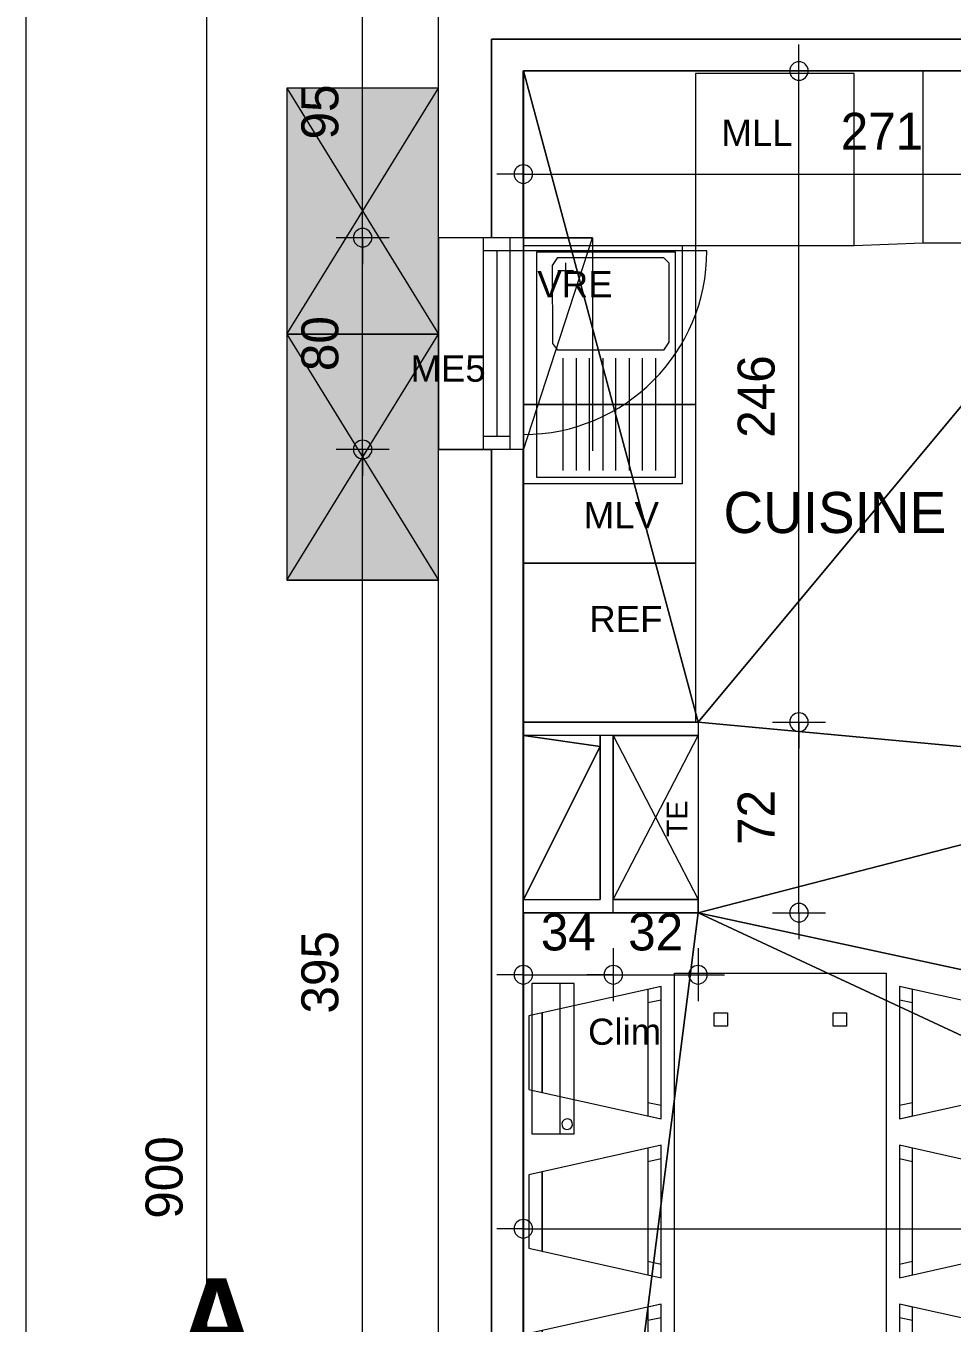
# Model space of a CAD drawing. Header units: metres. Extents: x -30.4 to 29.6, y -50.6 to 0.4.
# Drawn here: x -30.398 to -26.899, y -27.521 to -22.621 of the extents above; entities that cross this region are included whole.
import ezdxf
from ezdxf.enums import TextEntityAlignment as Align
from ezdxf.lldxf.tags import DXFTag

# ---------------------------------------------------------------- set-up
doc = ezdxf.new("R2010")
doc.units = ezdxf.units.M
doc.header["$MEASUREMENT"] = 0
for name, color, linetype in [('Calque commun', 7, 'Continuous'), ('Calque90', 7, 'Continuous'), ('Textes', 7, 'Continuous')]:
    doc.layers.add(name, color=color, linetype=linetype)
doc.styles.add('Arial15', font='arial.ttf', dxfattribs={"height": 0.077313})
doc.styles.add('Arial4', font='arial.ttf', dxfattribs={"height": 0.098961})
doc.styles.add('Century Gothic', font='GOTHIC.TTF', dxfattribs={"height": 0.139636})
doc.styles.add('Century Gothic15', font='GOTHIC.TTF', dxfattribs={"height": 0.155151})
doc.styles.add('Century Gothic3', font='GOTHICB.TTF', dxfattribs={"height": 0.31023})
tags = doc.linetypes.add('DOT2', pattern=[0.125, 0, -0.125]).pattern_tags.tags
tags[6:7] = [DXFTag(74, 4), DXFTag(75, 0), DXFTag(340, '0'), DXFTag(46, 1.0), DXFTag(50, 0.0), DXFTag(44, 0.0), DXFTag(45, 0.0)]
tags[4:5] = [DXFTag(74, 4), DXFTag(75, 0), DXFTag(340, '0'), DXFTag(46, 1.0), DXFTag(50, 0.0), DXFTag(44, 0.0), DXFTag(45, 0.0)]
tags = doc.linetypes.add('HIDDEN', pattern=[0.375, 0.25, -0.125]).pattern_tags.tags
tags[6:7] = [DXFTag(74, 4), DXFTag(75, 0), DXFTag(340, '0'), DXFTag(46, 1.0), DXFTag(50, 0.0), DXFTag(44, 0.0), DXFTag(45, 0.0)]
tags[4:5] = [DXFTag(74, 4), DXFTag(75, 0), DXFTag(340, '0'), DXFTag(46, 1.0), DXFTag(50, 0.0), DXFTag(44, 0.0), DXFTag(45, 0.0)]
tags = doc.linetypes.add('HIDDEN2', pattern=[0.1875, 0.125, -0.0625]).pattern_tags.tags
tags[6:7] = [DXFTag(74, 4), DXFTag(75, 0), DXFTag(340, '0'), DXFTag(46, 1.0), DXFTag(50, 0.0), DXFTag(44, 0.0), DXFTag(45, 0.0)]
tags[4:5] = [DXFTag(74, 4), DXFTag(75, 0), DXFTag(340, '0'), DXFTag(46, 1.0), DXFTag(50, 0.0), DXFTag(44, 0.0), DXFTag(45, 0.0)]

# ---------------------------------------------------------------- blocks, each defined once
blk = doc.blocks.new('Block9665')
at = {"layer": 'Calque commun', "color": 7, "linetype": 'Continuous', "lineweight": 9}
for p, q in [((-28.6388, -22.6706), (-25.7588, -22.6706)), ((-28.5188, -22.7907), (-25.7588, -22.7907))]:
    blk.add_line(p, q, dxfattribs=at)
blk = doc.blocks.new('Block17411')
at = {"layer": 'Calque commun', "color": 7, "linetype": 'Continuous', "lineweight": 18}
for p, q in [((-28.8388, -23.4207), (-28.8388, -22.4706)), ((-28.8388, -28.1706), (-28.8388, -24.2206))]:
    blk.add_line(p, q, dxfattribs=at)
at = {"layer": 'Calque commun', "color": 7, "linetype": 'Continuous', "lineweight": 9}
for p, q in [((-28.6388, -23.4207), (-28.6388, -22.6706)), ((-28.5188, -23.4207), (-28.5188, -22.7907)), ((-28.6388, -28.1706), (-28.6388, -24.2206)), ((-28.5188, -28.1706), (-28.5188, -24.2206))]:
    blk.add_line(p, q, dxfattribs=at)
blk = doc.blocks.new('@PRES_1_$$_1-28')
at = {"layer": 'Calque commun', "color": 5, "linetype": 'Continuous', "lineweight": 9}
for p, q in [((0, 0.32), (0.8, 0.32)), ((0.8, 0.15), (0, 0.15)), ((0.05, 0.05), (0.05, 0.15)), ((0.75, 0.15), (0.75, 0.05)), ((0.05, 0.1), (0.75, 0.1)), ((0.8, 0.05), (0, 0.05)), ((0, 0), (0.8, 0))]:
    blk.add_line(p, q, dxfattribs=at)
blk = doc.blocks.new('@PRES_1_$$_1-29')
at = {"layer": 'Calque commun', "color": 7, "linetype": 'Continuous', "lineweight": 9}
blk.add_line((0, 0), (0, 0.32), dxfattribs=at)
blk = doc.blocks.new('@PRES_1_$$_1-30')
at = {"layer": 'Calque commun', "color": 7, "linetype": 'Continuous', "lineweight": 9}
blk.add_line((0, 0), (0, 0.32), dxfattribs=at)
blk = doc.blocks.new('INTER_2D_COMB10')
at = {"layer": 'Calque commun', "color": 0, "linetype": 'ByBlock', "lineweight": -2}
for name in ['@PRES_1_$$_1-28', '@PRES_1_$$_1-29']:
    blk.add_blockref(name, (0, 0), dxfattribs=at)
at = {"layer": 'Calque commun', "color": 0, "linetype": 'ByBlock', "lineweight": -2, "extrusion": (0, 0, -1), "xscale": -1, "yscale": -1, "zscale": -1, "rotation": -180}
blk.add_blockref('@PRES_1_$$_1-30', (-0.8, 0), dxfattribs=at)
blk = doc.blocks.new('PLACED_COMB10')
at = {"layer": 'Calque commun', "color": 0, "linetype": 'ByBlock', "lineweight": -2}
blk.add_blockref('INTER_2D_COMB10', (0, 0), dxfattribs=at)
blk = doc.blocks.new('new207')
at = {"layer": 'Calque commun', "color": 5, "linetype": 'Continuous', "lineweight": 9}
blk.add_arc((0, 0), 0.5, 0, 359.99941, dxfattribs=at)
blk = doc.blocks.new('new208')
at = {"layer": 'Calque commun', "color": 5, "linetype": 'Continuous', "lineweight": 9}
blk.add_arc((0, 0), 0.5, 0, 359.99941, dxfattribs=at)
blk = doc.blocks.new('DimLine37369')
at = {"layer": 'Calque commun', "color": 5, "linetype": 'Continuous', "lineweight": 9}
for p, q in [((-29.1258, -23.4207), (-29.1258, -23.3207)), ((-29.0258, -23.4207), (-29.2258, -23.4207)), ((-29.1258, -24.2206), (-29.1258, -23.4207)), ((-29.0258, -24.2206), (-29.2258, -24.2206)), ((-29.1258, -24.2206), (-29.1258, -24.3207))]:
    blk.add_line(p, q, dxfattribs=at)
at = {"layer": 'Calque commun', "color": 5, "linetype": 'Continuous', "lineweight": 9, "xscale": 0.07000000029802322, "yscale": 0.07000000029802322, "zscale": 0.07000000029802322, "rotation": 90}
for name, p in [('new208', (-29.1258, -23.4207)), ('new207', (-29.1258, -24.2206))]:
    blk.add_blockref(name, p, dxfattribs=at)
at = {"layer": 'Calque commun', "color": 5, "linetype": 'Continuous', "lineweight": 9, "style": 'Century Gothic'}
blk.add_text('80', height=0.13964, rotation=90, dxfattribs=at).set_placement((-29.1758, -23.8207), align=Align.BOTTOM_CENTER)
blk = doc.blocks.new('new209')
at = {"layer": 'Calque commun', "color": 5, "linetype": 'Continuous', "lineweight": 9}
blk.add_arc((0, 0), 0.5, 0, 359.99941, dxfattribs=at)
blk = doc.blocks.new('new210')
at = {"layer": 'Calque commun', "color": 5, "linetype": 'Continuous', "lineweight": 9}
blk.add_arc((0, 0), 0.5, 0, 359.99941, dxfattribs=at)
blk = doc.blocks.new('DimLine37377')
at = {"layer": 'Calque commun', "color": 5, "linetype": 'Continuous', "lineweight": 9}
for p, q in [((-29.1258, -22.4706), (-29.1258, -22.3706)), ((-29.0258, -22.4706), (-29.2258, -22.4706)), ((-29.1258, -23.4207), (-29.1258, -22.4706)), ((-29.0258, -23.4207), (-29.2258, -23.4207)), ((-29.1258, -23.4207), (-29.1258, -23.5207))]:
    blk.add_line(p, q, dxfattribs=at)
at = {"layer": 'Calque commun', "color": 5, "linetype": 'Continuous', "lineweight": 9, "xscale": 0.07000000029802322, "yscale": 0.07000000029802322, "zscale": 0.07000000029802322, "rotation": 90}
for name, p in [('new210', (-29.1258, -22.4706)), ('new209', (-29.1258, -23.4207))]:
    blk.add_blockref(name, p, dxfattribs=at)
at = {"layer": 'Calque commun', "color": 5, "linetype": 'Continuous', "lineweight": 9, "style": 'Century Gothic'}
blk.add_text('95', height=0.13964, rotation=90, dxfattribs=at).set_placement((-29.1758, -22.9456), align=Align.BOTTOM_CENTER)
blk = doc.blocks.new('new225')
at = {"layer": 'Calque commun', "color": 5, "linetype": 'Continuous', "lineweight": 9}
blk.add_arc((0, 0), 0.5, 0, 359.99941, dxfattribs=at)
blk = doc.blocks.new('new226')
at = {"layer": 'Calque commun', "color": 5, "linetype": 'Continuous', "lineweight": 9}
blk.add_arc((0, 0), 0.5, 0, 359.99941, dxfattribs=at)
blk = doc.blocks.new('DimLine37457')
at = {"layer": 'Calque commun', "color": 5, "linetype": 'Continuous', "lineweight": 9}
for p, q in [((-29.1258, -24.2206), (-29.1258, -24.1206)), ((-29.0258, -24.2206), (-29.2258, -24.2206)), ((-29.1258, -28.1706), (-29.1258, -24.2206)), ((-29.0258, -28.1706), (-29.2258, -28.1706)), ((-29.1258, -28.1706), (-29.1258, -28.2706))]:
    blk.add_line(p, q, dxfattribs=at)
at = {"layer": 'Calque commun', "color": 5, "linetype": 'Continuous', "lineweight": 9, "xscale": 0.07000000029802322, "yscale": 0.07000000029802322, "zscale": 0.07000000029802322, "rotation": 90}
for name, p in [('new226', (-29.1258, -24.2206)), ('new225', (-29.1258, -28.1706))]:
    blk.add_blockref(name, p, dxfattribs=at)
at = {"layer": 'Calque commun', "color": 5, "linetype": 'Continuous', "lineweight": 9, "style": 'Century Gothic'}
blk.add_text('395', height=0.13964, rotation=90, dxfattribs=at).set_placement((-29.1758, -26.1956), align=Align.BOTTOM_CENTER)
blk = doc.blocks.new('DimLine41056')
at = {"layer": 'Calque commun', "color": 5, "linetype": 'Continuous', "lineweight": 9}
blk.add_line((-29.7144, -31.4706), (-29.7144, -22.4706), dxfattribs=at)
at = {"layer": 'Calque commun', "color": 5, "linetype": 'Continuous', "lineweight": 9, "style": 'Century Gothic'}
blk.add_text('900', height=0.13964, rotation=90, dxfattribs=at).set_placement((-29.7644, -26.9706), align=Align.BOTTOM_CENTER)
blk = doc.blocks.new('tbl&6c')
at = {"layer": 'Calque commun', "color": 0, "linetype": 'ByBlock', "lineweight": -2}
for p, q in [((0.15, 1.3), (0.1611, 1.35)), ((0.15, 1.3), (0.1611, 1.35)), ((0.1611, 1.35), (0.4389, 1.35)), ((0.1611, 1.35), (0.4389, 1.35)), ((0.1611, 1.35), (0.1611, 1.35)), ((0.1611, 1.35), (0.1611, 1.35)), ((0.4389, 1.35), (0.45, 1.3)), ((0.4389, 1.35), (0.45, 1.3)), ((0.4389, 1.35), (0.4389, 1.35)), ((0.4389, 1.35), (0.4389, 1.35)), ((0.75, 1.3), (0.7611, 1.35)), ((0.75, 1.3), (0.7611, 1.35)), ((0.7611, 1.35), (1.0389, 1.35)), ((0.7611, 1.35), (1.0389, 1.35)), ((0.7611, 1.35), (0.7611, 1.35)), ((0.7611, 1.35), (0.7611, 1.35)), ((1.0389, 1.35), (1.05, 1.3)), ((1.0389, 1.35), (1.05, 1.3)), ((1.0389, 1.35), (1.0389, 1.35)), ((1.0389, 1.35), (1.0389, 1.35)), ((1.35, 1.3), (1.3611, 1.35)), ((1.35, 1.3), (1.3611, 1.35)), ((1.3611, 1.35), (1.6389, 1.35)), ((1.3611, 1.35), (1.6389, 1.35)), ((1.3611, 1.35), (1.3611, 1.35)), ((1.3611, 1.35), (1.3611, 1.35)), ((1.6389, 1.35), (1.65, 1.3)), ((1.6389, 1.35), (1.65, 1.3)), ((1.6389, 1.35), (1.6389, 1.35)), ((1.6389, 1.35), (1.6389, 1.35)), ((0.05, 0.85), (0.15, 1.3)), ((0.05, 0.85), (0.15, 1.3)), ((0.15, 1.3), (0.45, 1.3)), ((0.15, 1.3), (0.45, 1.3)), ((0.15, 1.3), (0.15, 1.3)), ((0.15, 1.3), (0.15, 1.3)), ((0.45, 1.3), (0.15, 1.3)), ((0.45, 1.3), (0.15, 1.3)), ((0.15, 1.3), (0.15, 1.3)), ((0.15, 1.3), (0.15, 1.3)), ((0.45, 1.3), (0.55, 0.85)), ((0.45, 1.3), (0.55, 0.85)), ((0.45, 1.3), (0.45, 1.3)), ((0.45, 1.3), (0.45, 1.3)), ((0.45, 1.3), (0.45, 1.3)), ((0.45, 1.3), (0.45, 1.3)), ((0.65, 0.85), (0.75, 1.3)), ((0.65, 0.85), (0.75, 1.3)), ((0.75, 1.3), (1.05, 1.3)), ((0.75, 1.3), (1.05, 1.3)), ((0.75, 1.3), (0.75, 1.3)), ((0.75, 1.3), (0.75, 1.3)), ((1.05, 1.3), (0.75, 1.3)), ((1.05, 1.3), (0.75, 1.3)), ((0.75, 1.3), (0.75, 1.3)), ((0.75, 1.3), (0.75, 1.3)), ((1.05, 1.3), (1.15, 0.85)), ((1.05, 1.3), (1.15, 0.85)), ((1.05, 1.3), (1.05, 1.3)), ((1.05, 1.3), (1.05, 1.3)), ((1.05, 1.3), (1.05, 1.3)), ((1.05, 1.3), (1.05, 1.3)), ((1.25, 0.85), (1.35, 1.3)), ((1.25, 0.85), (1.35, 1.3)), ((1.35, 1.3), (1.65, 1.3)), ((1.35, 1.3), (1.65, 1.3)), ((1.35, 1.3), (1.35, 1.3)), ((1.35, 1.3), (1.35, 1.3)), ((1.65, 1.3), (1.35, 1.3)), ((1.65, 1.3), (1.35, 1.3)), ((1.35, 1.3), (1.35, 1.3)), ((1.35, 1.3), (1.35, 1.3)), ((1.65, 1.3), (1.75, 0.85)), ((1.65, 1.3), (1.75, 0.85)), ((1.65, 1.3), (1.65, 1.3)), ((1.65, 1.3), (1.65, 1.3)), ((1.65, 1.3), (1.65, 1.3)), ((1.65, 1.3), (1.65, 1.3)), ((0.05, 0.85), (0.0611, 0.9)), ((0.05, 0.85), (0.0611, 0.9)), ((0.0611, 0.9), (0.5389, 0.9)), ((0.0611, 0.9), (0.5389, 0.9)), ((0.0611, 0.9), (0.0611, 0.9)), ((0.0611, 0.9), (0.0611, 0.9)), ((0.1012, 0.85), (0.1123, 0.9)), ((0.1012, 0.85), (0.1123, 0.9)), ((0.1123, 0.9), (0.4877, 0.9)), ((0.1123, 0.9), (0.4877, 0.9)), ((0.1123, 0.9), (0.1123, 0.9)), ((0.1123, 0.9), (0.1123, 0.9)), ((0.4877, 0.9), (0.4988, 0.85)), ((0.4877, 0.9), (0.4988, 0.85)), ((0.4877, 0.9), (0.4877, 0.9)), ((0.4877, 0.9), (0.4877, 0.9)), ((0.5389, 0.9), (0.55, 0.85)), ((0.5389, 0.9), (0.55, 0.85)), ((0.5389, 0.9), (0.5389, 0.9)), ((0.5389, 0.9), (0.5389, 0.9)), ((0.65, 0.85), (0.6611, 0.9)), ((0.65, 0.85), (0.6611, 0.9)), ((0.6611, 0.9), (1.1389, 0.9)), ((0.6611, 0.9), (1.1389, 0.9)), ((0.6611, 0.9), (0.6611, 0.9)), ((0.6611, 0.9), (0.6611, 0.9)), ((0.7012, 0.85), (0.7123, 0.9)), ((0.7012, 0.85), (0.7123, 0.9)), ((0.7123, 0.9), (1.0877, 0.9)), ((0.7123, 0.9), (1.0877, 0.9)), ((0.7123, 0.9), (0.7123, 0.9)), ((0.7123, 0.9), (0.7123, 0.9)), ((1.0877, 0.9), (1.0988, 0.85)), ((1.0877, 0.9), (1.0988, 0.85)), ((1.0877, 0.9), (1.0877, 0.9)), ((1.0877, 0.9), (1.0877, 0.9)), ((1.1389, 0.9), (1.15, 0.85)), ((1.1389, 0.9), (1.15, 0.85)), ((1.1389, 0.9), (1.1389, 0.9)), ((1.1389, 0.9), (1.1389, 0.9)), ((1.25, 0.85), (1.2611, 0.9)), ((1.25, 0.85), (1.2611, 0.9)), ((1.2611, 0.9), (1.7389, 0.9)), ((1.2611, 0.9), (1.7389, 0.9)), ((1.2611, 0.9), (1.2611, 0.9)), ((1.2611, 0.9), (1.2611, 0.9)), ((1.3012, 0.85), (1.3123, 0.9)), ((1.3012, 0.85), (1.3123, 0.9)), ((1.3123, 0.9), (1.6877, 0.9)), ((1.3123, 0.9), (1.6877, 0.9)), ((1.3123, 0.9), (1.3123, 0.9)), ((1.3123, 0.9), (1.3123, 0.9)), ((1.6877, 0.9), (1.6988, 0.85)), ((1.6877, 0.9), (1.6988, 0.85)), ((1.6877, 0.9), (1.6877, 0.9)), ((1.6877, 0.9), (1.6877, 0.9)), ((1.7389, 0.9), (1.75, 0.85)), ((1.7389, 0.9), (1.75, 0.85)), ((1.7389, 0.9), (1.7389, 0.9)), ((1.7389, 0.9), (1.7389, 0.9)), ((0.55, 0.85), (0.05, 0.85)), ((0.55, 0.85), (0.05, 0.85)), ((0.05, 0.85), (0.05, 0.85)), ((0.05, 0.85), (0.05, 0.85)), ((0.55, 0.85), (0.05, 0.85)), ((0.55, 0.85), (0.05, 0.85)), ((0.05, 0.85), (0.05, 0.85)), ((0.05, 0.85), (0.05, 0.85)), ((0.4988, 0.85), (0.1012, 0.85)), ((0.4988, 0.85), (0.1012, 0.85)), ((0.1012, 0.85), (0.1012, 0.85)), ((0.1012, 0.85), (0.1012, 0.85)), ((0.4988, 0.85), (0.4988, 0.85)), ((0.4988, 0.85), (0.4988, 0.85)), ((0.55, 0.85), (0.55, 0.85)), ((0.55, 0.85), (0.55, 0.85)), ((0.55, 0.85), (0.55, 0.85)), ((0.55, 0.85), (0.55, 0.85)), ((1.15, 0.85), (0.65, 0.85)), ((1.15, 0.85), (0.65, 0.85)), ((0.65, 0.85), (0.65, 0.85)), ((0.65, 0.85), (0.65, 0.85)), ((1.15, 0.85), (0.65, 0.85)), ((1.15, 0.85), (0.65, 0.85)), ((0.65, 0.85), (0.65, 0.85)), ((0.65, 0.85), (0.65, 0.85)), ((1.0988, 0.85), (0.7012, 0.85)), ((1.0988, 0.85), (0.7012, 0.85)), ((0.7012, 0.85), (0.7012, 0.85)), ((0.7012, 0.85), (0.7012, 0.85)), ((1.0988, 0.85), (1.0988, 0.85)), ((1.0988, 0.85), (1.0988, 0.85)), ((1.15, 0.85), (1.15, 0.85)), ((1.15, 0.85), (1.15, 0.85)), ((1.15, 0.85), (1.15, 0.85)), ((1.15, 0.85), (1.15, 0.85)), ((1.75, 0.85), (1.25, 0.85)), ((1.75, 0.85), (1.25, 0.85)), ((1.25, 0.85), (1.25, 0.85)), ((1.25, 0.85), (1.25, 0.85)), ((1.75, 0.85), (1.25, 0.85)), ((1.75, 0.85), (1.25, 0.85)), ((1.25, 0.85), (1.25, 0.85)), ((1.25, 0.85), (1.25, 0.85)), ((1.6988, 0.85), (1.3012, 0.85)), ((1.6988, 0.85), (1.3012, 0.85)), ((1.3012, 0.85), (1.3012, 0.85)), ((1.3012, 0.85), (1.3012, 0.85)), ((1.6988, 0.85), (1.6988, 0.85)), ((1.6988, 0.85), (1.6988, 0.85)), ((1.75, 0.85), (1.75, 0.85)), ((1.75, 0.85), (1.75, 0.85)), ((1.75, 0.85), (1.75, 0.85)), ((1.75, 0.85), (1.75, 0.85)), ((1.8, 0.8), (0, 0.8)), ((0, 0.8), (0, 0)), ((1.8, 0.8), (0, 0.8)), ((0, 0.8), (0, 0)), ((0, 0.8), (0, 0.8)), ((0, 0.8), (0, 0.8)), ((1.8, 0), (1.8, 0.8)), ((1.8, 0), (1.8, 0.8)), ((1.8, 0.8), (1.8, 0.8)), ((1.8, 0.8), (1.8, 0.8)), ((0.2, 0.65), (0.15, 0.65)), ((0.15, 0.65), (0.15, 0.6)), ((0.2, 0.65), (0.15, 0.65)), ((0.15, 0.65), (0.15, 0.6)), ((0.15, 0.65), (0.15, 0.65)), ((0.15, 0.65), (0.15, 0.65)), ((0.2, 0.6), (0.2, 0.65)), ((0.2, 0.6), (0.2, 0.65)), ((0.2, 0.65), (0.2, 0.65)), ((0.2, 0.65), (0.2, 0.65)), ((1.65, 0.65), (1.6, 0.65)), ((1.6, 0.65), (1.6, 0.6)), ((1.65, 0.65), (1.6, 0.65)), ((1.6, 0.65), (1.6, 0.6)), ((1.6, 0.65), (1.6, 0.65)), ((1.6, 0.65), (1.6, 0.65)), ((1.65, 0.6), (1.65, 0.65)), ((1.65, 0.6), (1.65, 0.65)), ((1.65, 0.65), (1.65, 0.65)), ((1.65, 0.65), (1.65, 0.65)), ((0.15, 0.6), (0.2, 0.6)), ((0.15, 0.6), (0.2, 0.6)), ((0.15, 0.6), (0.15, 0.6)), ((0.15, 0.6), (0.15, 0.6)), ((0.2, 0.6), (0.2, 0.6)), ((0.2, 0.6), (0.2, 0.6)), ((1.6, 0.6), (1.65, 0.6)), ((1.6, 0.6), (1.65, 0.6)), ((1.6, 0.6), (1.6, 0.6)), ((1.6, 0.6), (1.6, 0.6)), ((1.65, 0.6), (1.65, 0.6)), ((1.65, 0.6), (1.65, 0.6)), ((0.2, 0.2), (0.15, 0.2)), ((0.15, 0.2), (0.15, 0.15)), ((0.2, 0.2), (0.15, 0.2)), ((0.15, 0.2), (0.15, 0.15)), ((0.15, 0.2), (0.15, 0.2)), ((0.15, 0.2), (0.15, 0.2)), ((0.2, 0.15), (0.2, 0.2)), ((0.2, 0.15), (0.2, 0.2)), ((0.2, 0.2), (0.2, 0.2)), ((0.2, 0.2), (0.2, 0.2)), ((1.65, 0.2), (1.6, 0.2)), ((1.6, 0.2), (1.6, 0.15)), ((1.65, 0.2), (1.6, 0.2)), ((1.6, 0.2), (1.6, 0.15)), ((1.6, 0.2), (1.6, 0.2)), ((1.6, 0.2), (1.6, 0.2)), ((1.65, 0.15), (1.65, 0.2)), ((1.65, 0.15), (1.65, 0.2)), ((1.65, 0.2), (1.65, 0.2)), ((1.65, 0.2), (1.65, 0.2)), ((0.15, 0.15), (0.2, 0.15)), ((0.15, 0.15), (0.2, 0.15)), ((0.15, 0.15), (0.15, 0.15)), ((0.15, 0.15), (0.15, 0.15)), ((0.2, 0.15), (0.2, 0.15)), ((0.2, 0.15), (0.2, 0.15)), ((1.6, 0.15), (1.65, 0.15)), ((1.6, 0.15), (1.65, 0.15)), ((1.6, 0.15), (1.6, 0.15)), ((1.6, 0.15), (1.6, 0.15)), ((1.65, 0.15), (1.65, 0.15)), ((1.65, 0.15), (1.65, 0.15)), ((0, 0), (1.8, 0)), ((0, 0), (1.8, 0)), ((0, 0), (0, 0)), ((0, 0), (0, 0)), ((1.8, 0), (1.8, 0)), ((1.8, 0), (1.8, 0)), ((0.15, -0.5), (0.05, -0.05)), ((0.05, -0.05), (0.55, -0.05)), ((0.15, -0.5), (0.05, -0.05)), ((0.05, -0.05), (0.55, -0.05)), ((0.05, -0.05), (0.05, -0.05)), ((0.05, -0.05), (0.05, -0.05)), ((0.0611, -0.1), (0.05, -0.05)), ((0.05, -0.05), (0.55, -0.05)), ((0.0611, -0.1), (0.05, -0.05)), ((0.05, -0.05), (0.55, -0.05)), ((0.05, -0.05), (0.05, -0.05)), ((0.05, -0.05), (0.05, -0.05)), ((0.1123, -0.1), (0.1012, -0.05)), ((0.1012, -0.05), (0.4988, -0.05)), ((0.1123, -0.1), (0.1012, -0.05)), ((0.1012, -0.05), (0.4988, -0.05)), ((0.1012, -0.05), (0.1012, -0.05)), ((0.1012, -0.05), (0.1012, -0.05)), ((0.55, -0.05), (0.45, -0.5)), ((0.55, -0.05), (0.45, -0.5)), ((0.4988, -0.05), (0.4877, -0.1)), ((0.4988, -0.05), (0.4877, -0.1)), ((0.4988, -0.05), (0.4988, -0.05)), ((0.4988, -0.05), (0.4988, -0.05)), ((0.55, -0.05), (0.5389, -0.1)), ((0.55, -0.05), (0.5389, -0.1)), ((0.55, -0.05), (0.55, -0.05)), ((0.55, -0.05), (0.55, -0.05)), ((0.55, -0.05), (0.55, -0.05)), ((0.55, -0.05), (0.55, -0.05)), ((0.75, -0.5), (0.65, -0.05)), ((0.65, -0.05), (1.15, -0.05)), ((0.75, -0.5), (0.65, -0.05)), ((0.65, -0.05), (1.15, -0.05)), ((0.65, -0.05), (0.65, -0.05)), ((0.65, -0.05), (0.65, -0.05)), ((0.6611, -0.1), (0.65, -0.05)), ((0.65, -0.05), (1.15, -0.05)), ((0.6611, -0.1), (0.65, -0.05)), ((0.65, -0.05), (1.15, -0.05)), ((0.65, -0.05), (0.65, -0.05)), ((0.65, -0.05), (0.65, -0.05)), ((0.7123, -0.1), (0.7012, -0.05)), ((0.7012, -0.05), (1.0988, -0.05)), ((0.7123, -0.1), (0.7012, -0.05)), ((0.7012, -0.05), (1.0988, -0.05)), ((0.7012, -0.05), (0.7012, -0.05)), ((0.7012, -0.05), (0.7012, -0.05)), ((1.15, -0.05), (1.05, -0.5)), ((1.15, -0.05), (1.05, -0.5)), ((1.0988, -0.05), (1.0877, -0.1)), ((1.0988, -0.05), (1.0877, -0.1)), ((1.0988, -0.05), (1.0988, -0.05)), ((1.0988, -0.05), (1.0988, -0.05)), ((1.15, -0.05), (1.1389, -0.1)), ((1.15, -0.05), (1.1389, -0.1)), ((1.15, -0.05), (1.15, -0.05)), ((1.15, -0.05), (1.15, -0.05)), ((1.15, -0.05), (1.15, -0.05)), ((1.15, -0.05), (1.15, -0.05)), ((1.35, -0.5), (1.25, -0.05)), ((1.25, -0.05), (1.75, -0.05)), ((1.35, -0.5), (1.25, -0.05)), ((1.25, -0.05), (1.75, -0.05)), ((1.25, -0.05), (1.25, -0.05)), ((1.25, -0.05), (1.25, -0.05)), ((1.2611, -0.1), (1.25, -0.05)), ((1.25, -0.05), (1.75, -0.05)), ((1.2611, -0.1), (1.25, -0.05)), ((1.25, -0.05), (1.75, -0.05)), ((1.25, -0.05), (1.25, -0.05)), ((1.25, -0.05), (1.25, -0.05)), ((1.3123, -0.1), (1.3012, -0.05)), ((1.3012, -0.05), (1.6988, -0.05)), ((1.3123, -0.1), (1.3012, -0.05)), ((1.3012, -0.05), (1.6988, -0.05)), ((1.3012, -0.05), (1.3012, -0.05)), ((1.3012, -0.05), (1.3012, -0.05)), ((1.75, -0.05), (1.65, -0.5)), ((1.75, -0.05), (1.65, -0.5)), ((1.6988, -0.05), (1.6877, -0.1)), ((1.6988, -0.05), (1.6877, -0.1)), ((1.6988, -0.05), (1.6988, -0.05)), ((1.6988, -0.05), (1.6988, -0.05)), ((1.75, -0.05), (1.7389, -0.1)), ((1.75, -0.05), (1.7389, -0.1)), ((1.75, -0.05), (1.75, -0.05)), ((1.75, -0.05), (1.75, -0.05)), ((1.75, -0.05), (1.75, -0.05)), ((1.75, -0.05), (1.75, -0.05)), ((0.5389, -0.1), (0.0611, -0.1)), ((0.5389, -0.1), (0.0611, -0.1)), ((0.0611, -0.1), (0.0611, -0.1)), ((0.0611, -0.1), (0.0611, -0.1)), ((0.4877, -0.1), (0.1123, -0.1)), ((0.4877, -0.1), (0.1123, -0.1)), ((0.1123, -0.1), (0.1123, -0.1)), ((0.1123, -0.1), (0.1123, -0.1)), ((0.4877, -0.1), (0.4877, -0.1)), ((0.4877, -0.1), (0.4877, -0.1)), ((0.5389, -0.1), (0.5389, -0.1)), ((0.5389, -0.1), (0.5389, -0.1)), ((1.1389, -0.1), (0.6611, -0.1)), ((1.1389, -0.1), (0.6611, -0.1)), ((0.6611, -0.1), (0.6611, -0.1)), ((0.6611, -0.1), (0.6611, -0.1)), ((1.0877, -0.1), (0.7123, -0.1)), ((1.0877, -0.1), (0.7123, -0.1)), ((0.7123, -0.1), (0.7123, -0.1)), ((0.7123, -0.1), (0.7123, -0.1)), ((1.0877, -0.1), (1.0877, -0.1)), ((1.0877, -0.1), (1.0877, -0.1)), ((1.1389, -0.1), (1.1389, -0.1)), ((1.1389, -0.1), (1.1389, -0.1)), ((1.7389, -0.1), (1.2611, -0.1)), ((1.7389, -0.1), (1.2611, -0.1)), ((1.2611, -0.1), (1.2611, -0.1)), ((1.2611, -0.1), (1.2611, -0.1)), ((1.6877, -0.1), (1.3123, -0.1)), ((1.6877, -0.1), (1.3123, -0.1)), ((1.3123, -0.1), (1.3123, -0.1)), ((1.3123, -0.1), (1.3123, -0.1)), ((1.6877, -0.1), (1.6877, -0.1)), ((1.6877, -0.1), (1.6877, -0.1)), ((1.7389, -0.1), (1.7389, -0.1)), ((1.7389, -0.1), (1.7389, -0.1)), ((0.45, -0.5), (0.15, -0.5)), ((0.45, -0.5), (0.15, -0.5)), ((0.15, -0.5), (0.15, -0.5)), ((0.15, -0.5), (0.15, -0.5)), ((0.1611, -0.55), (0.15, -0.5)), ((0.15, -0.5), (0.45, -0.5)), ((0.1611, -0.55), (0.15, -0.5)), ((0.15, -0.5), (0.45, -0.5)), ((0.15, -0.5), (0.15, -0.5)), ((0.15, -0.5), (0.15, -0.5)), ((0.45, -0.5), (0.4389, -0.55)), ((0.45, -0.5), (0.4389, -0.55)), ((0.45, -0.5), (0.45, -0.5)), ((0.45, -0.5), (0.45, -0.5)), ((0.45, -0.5), (0.45, -0.5)), ((0.45, -0.5), (0.45, -0.5)), ((1.05, -0.5), (0.75, -0.5)), ((1.05, -0.5), (0.75, -0.5)), ((0.75, -0.5), (0.75, -0.5)), ((0.75, -0.5), (0.75, -0.5)), ((0.7611, -0.55), (0.75, -0.5)), ((0.75, -0.5), (1.05, -0.5)), ((0.7611, -0.55), (0.75, -0.5)), ((0.75, -0.5), (1.05, -0.5)), ((0.75, -0.5), (0.75, -0.5)), ((0.75, -0.5), (0.75, -0.5)), ((1.05, -0.5), (1.0389, -0.55)), ((1.05, -0.5), (1.0389, -0.55)), ((1.05, -0.5), (1.05, -0.5)), ((1.05, -0.5), (1.05, -0.5)), ((1.05, -0.5), (1.05, -0.5)), ((1.05, -0.5), (1.05, -0.5)), ((1.65, -0.5), (1.35, -0.5)), ((1.65, -0.5), (1.35, -0.5)), ((1.35, -0.5), (1.35, -0.5)), ((1.35, -0.5), (1.35, -0.5)), ((1.3611, -0.55), (1.35, -0.5)), ((1.35, -0.5), (1.65, -0.5)), ((1.3611, -0.55), (1.35, -0.5)), ((1.35, -0.5), (1.65, -0.5)), ((1.35, -0.5), (1.35, -0.5)), ((1.35, -0.5), (1.35, -0.5)), ((1.65, -0.5), (1.6389, -0.55)), ((1.65, -0.5), (1.6389, -0.55)), ((1.65, -0.5), (1.65, -0.5)), ((1.65, -0.5), (1.65, -0.5)), ((1.65, -0.5), (1.65, -0.5)), ((1.65, -0.5), (1.65, -0.5)), ((0.4389, -0.55), (0.1611, -0.55)), ((0.4389, -0.55), (0.1611, -0.55)), ((0.1611, -0.55), (0.1611, -0.55)), ((0.1611, -0.55), (0.1611, -0.55)), ((0.4389, -0.55), (0.4389, -0.55)), ((0.4389, -0.55), (0.4389, -0.55)), ((1.0389, -0.55), (0.7611, -0.55)), ((1.0389, -0.55), (0.7611, -0.55)), ((0.7611, -0.55), (0.7611, -0.55)), ((0.7611, -0.55), (0.7611, -0.55)), ((1.0389, -0.55), (1.0389, -0.55)), ((1.0389, -0.55), (1.0389, -0.55)), ((1.6389, -0.55), (1.3611, -0.55)), ((1.6389, -0.55), (1.3611, -0.55)), ((1.3611, -0.55), (1.3611, -0.55)), ((1.3611, -0.55), (1.3611, -0.55)), ((1.6389, -0.55), (1.6389, -0.55)), ((1.6389, -0.55), (1.6389, -0.55))]:
    blk.add_line(p, q, dxfattribs=at)
blk = doc.blocks.new('XMODULE1Pcent 16NONPMR3')
at = {"layer": 'Calque commun', "color": 5, "linetype": 'Continuous', "lineweight": 9}
blk.add_arc((0, 0), 0.5, 0, 359.99941, dxfattribs=at)
blk = doc.blocks.new('XMODULE1Pcent 16NONPMR4')
at = {"layer": 'Calque commun', "color": 5, "linetype": 'Continuous', "lineweight": 9}
blk.add_arc((0, 0), 0.5, 0, 359.99941, dxfattribs=at)
blk = doc.blocks.new('DimLine55267')
at = {"layer": 'Calque commun', "color": 5, "linetype": 'Continuous', "lineweight": 9}
for p, q in [((13.3216, -18.1163), (13.3216, -18.3163)), ((16.0315, -18.1163), (16.0315, -18.3163)), ((13.3216, -18.2163), (13.2215, -18.2163)), ((13.3216, -18.2163), (16.0315, -18.2163)), ((16.0315, -18.2163), (16.1315, -18.2163))]:
    blk.add_line(p, q, dxfattribs=at)
at = {"layer": 'Calque commun', "color": 5, "linetype": 'Continuous', "lineweight": 9, "xscale": 0.07000000029802322, "yscale": 0.07000000029802322, "zscale": 0.07000000029802322}
for name, p in [('XMODULE1Pcent 16NONPMR3', (13.3216, -18.2163)), ('XMODULE1Pcent 16NONPMR4', (16.0315, -18.2163))]:
    blk.add_blockref(name, p, dxfattribs=at)
at = {"layer": 'Calque commun', "color": 5, "linetype": 'Continuous', "lineweight": 9, "style": 'Century Gothic'}
blk.add_text('271', height=0.13964, dxfattribs=at).set_placement((14.6765, -18.1663), align=Align.BOTTOM_CENTER)
blk = doc.blocks.new('XMODULE1Pcent 16NONPMR27')
at = {"layer": 'Calque commun', "color": 5, "linetype": 'Continuous', "lineweight": 9}
blk.add_arc((0, 0), 0.5, 0, 359.99941, dxfattribs=at)
blk = doc.blocks.new('XMODULE1Pcent 16NONPMR28')
at = {"layer": 'Calque commun', "color": 5, "linetype": 'Continuous', "lineweight": 9}
blk.add_arc((0, 0), 0.5, 0, 359.99941, dxfattribs=at)
blk = doc.blocks.new('DimLine55694')
at = {"layer": 'Calque commun', "color": 5, "linetype": 'Continuous', "lineweight": 9}
for p, q in [((14.3629, -17.8266), (14.3629, -17.7266)), ((14.2629, -17.8266), (14.4629, -17.8266)), ((14.3629, -20.2866), (14.3629, -17.8266)), ((14.2629, -20.2866), (14.4629, -20.2866)), ((14.3629, -20.2866), (14.3629, -20.3866))]:
    blk.add_line(p, q, dxfattribs=at)
at = {"layer": 'Calque commun', "color": 5, "linetype": 'Continuous', "lineweight": 9, "xscale": 0.07000000029802322, "yscale": 0.07000000029802322, "zscale": 0.07000000029802322, "rotation": 90}
for name, p in [('XMODULE1Pcent 16NONPMR28', (14.3629, -17.8266)), ('XMODULE1Pcent 16NONPMR27', (14.3629, -20.2866))]:
    blk.add_blockref(name, p, dxfattribs=at)
at = {"layer": 'Calque commun', "color": 5, "linetype": 'Continuous', "lineweight": 9, "style": 'Century Gothic'}
blk.add_text('246', height=0.13964, rotation=90, dxfattribs=at).set_placement((14.3129, -19.0566), align=Align.BOTTOM_CENTER)
blk = doc.blocks.new('_15')
at = {"layer": 'Calque90', "color": 6, "linetype": 'ByBlock', "lineweight": 9}
for p, q in [((0.9, 0.6), (0, 0.6)), ((0, 0.6), (0, 0)), ((0.9, 0), (0.9, 0.6)), ((0.025, 0.025), (0.025, 0.55)), ((0.025, 0.55), (0.875, 0.55)), ((0.875, 0.55), (0.875, 0.025)), ((0.075, 0.49), (0.045, 0.47)), ((0.045, 0.47), (0.045, 0.07)), ((0.37, 0.4888), (0.075, 0.49)), ((0.095, 0.4099), (0.095, 0.4699)), ((0.395, 0.47), (0.37, 0.4888)), ((0.395, 0.07), (0.395, 0.47)), ((0.85, 0.45), (0.425, 0.45)), ((0.125, 0.4398), (0.065, 0.44)), ((0.425, 0.4), (0.85, 0.4)), ((0.85, 0.35), (0.425, 0.35)), ((0.425, 0.3), (0.85, 0.3)), ((0.85, 0.25), (0.425, 0.25)), ((0.425, 0.2), (0.85, 0.2)), ((0.85, 0.15), (0.425, 0.15)), ((0.85, 0.1), (0.425, 0.1)), ((0.045, 0.07), (0.065, 0.05)), ((0.045, 0.07), (0.065, 0.05)), ((0.065, 0.05), (0.365, 0.05)), ((0.365, 0.05), (0.395, 0.07)), ((0, 0), (0.9, 0)), ((0.875, 0.025), (0.025, 0.025))]:
    blk.add_line(p, q, dxfattribs=at)
blk = doc.blocks.new('XMODULE1Pcent 16NONPMR45')
at = {"layer": 'Calque commun', "color": 5, "linetype": 'Continuous', "lineweight": 9}
blk.add_arc((0, 0), 0.5, 0, 359.99941, dxfattribs=at)
blk = doc.blocks.new('DimLine56341')
at = {"layer": 'Calque commun', "color": 5, "linetype": 'Continuous', "lineweight": 9}
for p, q in [((13.3216, -22.1005), (13.3216, -22.3005)), ((13.3216, -22.2005), (13.2216, -22.2005)), ((13.3216, -22.2005), (16.9816, -22.2005))]:
    blk.add_line(p, q, dxfattribs=at)
at = {"layer": 'Calque commun', "color": 5, "linetype": 'Continuous', "lineweight": 9, "xscale": 0.07000000029802322, "yscale": 0.07000000029802322, "zscale": 0.07000000029802322}
blk.add_blockref('XMODULE1Pcent 16NONPMR45', (13.3216, -22.2005), dxfattribs=at)
blk = doc.blocks.new('60x65')
at = {"layer": 'Calque commun', "color": 7, "linetype": 'HIDDEN', "lineweight": 9}
mesh = blk.add_polyface(dxfattribs=at)
corners = [(0, 0.6), (0.65, 0.6), (0.65, 0), (0, 0)]
mesh.append_faces([[corners[k] for k in face] for face in [(0, 1, 2, 3)]], dxfattribs={"color": 7})
blk = doc.blocks.new('clim-int')
at = {"layer": 'Calque commun', "color": 0, "linetype": 'ByBlock', "lineweight": 9}
for p, q in [((0.5671, 0.16), (0, 0.16)), ((0, 0.16), (0, 0)), ((0.5671, 0), (0.5671, 0.16)), ((0, 0.106), (0.5671, 0.106)), ((0, 0), (0.5671, 0))]:
    blk.add_line(p, q, dxfattribs=at)
blk.add_arc((0.531, 0.1338), 0.02, 330, 329.9994, dxfattribs=at)
blk = doc.blocks.new('XMODULE1Pcent 16NONPMR57')
at = {"layer": 'Calque commun', "color": 5, "linetype": 'Continuous', "lineweight": 9}
blk.add_arc((0, 0), 0.5, 0, 359.99941, dxfattribs=at)
blk = doc.blocks.new('XMODULE1Pcent 16NONPMR58')
at = {"layer": 'Calque commun', "color": 5, "linetype": 'Continuous', "lineweight": 9}
blk.add_arc((0, 0), 0.5, 0, 359.99941, dxfattribs=at)
blk = doc.blocks.new('DimLine60971')
at = {"layer": 'Calque commun', "color": 5, "linetype": 'Continuous', "lineweight": 9}
for p, q in [((14.3629, -20.2866), (14.3629, -20.1866)), ((14.2629, -20.2866), (14.4629, -20.2866)), ((14.3629, -21.0066), (14.3629, -20.2866)), ((14.2629, -21.0066), (14.4629, -21.0066)), ((14.3629, -21.0066), (14.3629, -21.1066))]:
    blk.add_line(p, q, dxfattribs=at)
at = {"layer": 'Calque commun', "color": 5, "linetype": 'Continuous', "lineweight": 9, "xscale": 0.07000000029802322, "yscale": 0.07000000029802322, "zscale": 0.07000000029802322, "rotation": 90}
for name, p in [('XMODULE1Pcent 16NONPMR58', (14.3629, -20.2866)), ('XMODULE1Pcent 16NONPMR57', (14.3629, -21.0066))]:
    blk.add_blockref(name, p, dxfattribs=at)
at = {"layer": 'Calque commun', "color": 5, "linetype": 'Continuous', "lineweight": 9, "style": 'Century Gothic'}
blk.add_text('72', height=0.13964, rotation=90, dxfattribs=at).set_placement((14.3129, -20.6466), align=Align.BOTTOM_CENTER)
blk = doc.blocks.new('XMODULE1Pcent 16NONPMR59')
at = {"layer": 'Calque commun', "color": 5, "linetype": 'Continuous', "lineweight": 9}
blk.add_arc((0, 0), 0.5, 0, 359.99941, dxfattribs=at)
blk = doc.blocks.new('XMODULE1Pcent 16NONPMR60')
at = {"layer": 'Calque commun', "color": 5, "linetype": 'Continuous', "lineweight": 9}
blk.add_arc((0, 0), 0.5, 0, 359.99941, dxfattribs=at)
blk = doc.blocks.new('DimLine60977')
at = {"layer": 'Calque commun', "color": 5, "linetype": 'Continuous', "lineweight": 9}
for p, q in [((13.3216, -21.1409), (13.3216, -21.3409)), ((13.6616, -21.1409), (13.6616, -21.3409)), ((13.3216, -21.2409), (13.2215, -21.2409)), ((13.3216, -21.2409), (13.6616, -21.2409)), ((13.6616, -21.2409), (13.7616, -21.2409))]:
    blk.add_line(p, q, dxfattribs=at)
at = {"layer": 'Calque commun', "color": 5, "linetype": 'Continuous', "lineweight": 9, "xscale": 0.07000000029802322, "yscale": 0.07000000029802322, "zscale": 0.07000000029802322}
for name, p in [('XMODULE1Pcent 16NONPMR59', (13.3216, -21.2409)), ('XMODULE1Pcent 16NONPMR60', (13.6616, -21.2409))]:
    blk.add_blockref(name, p, dxfattribs=at)
at = {"layer": 'Calque commun', "color": 5, "linetype": 'Continuous', "lineweight": 9, "style": 'Century Gothic'}
blk.add_text('34', height=0.13964, dxfattribs=at).set_placement((13.4916, -21.1909), align=Align.BOTTOM_CENTER)
blk = doc.blocks.new('XMODULE1Pcent 16NONPMR61')
at = {"layer": 'Calque commun', "color": 5, "linetype": 'Continuous', "lineweight": 9}
blk.add_arc((0, 0), 0.5, 0, 359.99941, dxfattribs=at)
blk = doc.blocks.new('XMODULE1Pcent 16NONPMR62')
at = {"layer": 'Calque commun', "color": 5, "linetype": 'Continuous', "lineweight": 9}
blk.add_arc((0, 0), 0.5, 0, 359.99941, dxfattribs=at)
blk = doc.blocks.new('DimLine60983')
at = {"layer": 'Calque commun', "color": 5, "linetype": 'Continuous', "lineweight": 9}
for p, q in [((13.6616, -21.1409), (13.6616, -21.3409)), ((13.9816, -21.1409), (13.9816, -21.3409)), ((13.6616, -21.2409), (13.5616, -21.2409)), ((13.6616, -21.2409), (13.9816, -21.2409)), ((13.9816, -21.2409), (14.0816, -21.2409))]:
    blk.add_line(p, q, dxfattribs=at)
at = {"layer": 'Calque commun', "color": 5, "linetype": 'Continuous', "lineweight": 9, "xscale": 0.07000000029802322, "yscale": 0.07000000029802322, "zscale": 0.07000000029802322}
for name, p in [('XMODULE1Pcent 16NONPMR61', (13.6616, -21.2409)), ('XMODULE1Pcent 16NONPMR62', (13.9816, -21.2409))]:
    blk.add_blockref(name, p, dxfattribs=at)
at = {"layer": 'Calque commun', "color": 5, "linetype": 'Continuous', "lineweight": 9, "style": 'Century Gothic'}
blk.add_text('32', height=0.13964, dxfattribs=at).set_placement((13.8216, -21.1909), align=Align.BOTTOM_CENTER)
blk = doc.blocks.new('te 62x32')
at = {"layer": 'Calque commun', "color": 1, "linetype": 'Continuous', "lineweight": 18}
for p, q in [((0, 0.32), (0.62, 0)), ((0.62, 0.32), (0, 0))]:
    blk.add_line(p, q, dxfattribs=at)
at = {"layer": 'Textes', "color": 5, "linetype": 'ByBlock', "lineweight": -2, "style": 'Arial15'}
blk.add_text('TE', height=0.07731, dxfattribs=at).set_placement((0.2358, 0.0178), align=Align.BOTTOM_LEFT)
at = {"layer": 'Calque commun', "color": 1, "linetype": 'Continuous', "lineweight": 18}
mesh = blk.add_polyface(dxfattribs=at)
corners = [(0, 0.32), (0.62, 0.32), (0.62, 0), (0, 0)]
mesh.append_faces([[corners[k] for k in face] for face in [(0, 1, 2, 3)]], dxfattribs={"color": 1})
blk = doc.blocks.new('XMODULE1Pcent 16NONPMR63')
at = {"layer": 'Calque commun', "color": 7, "linetype": 'HIDDEN', "lineweight": 9}
blk.add_line((14.5716, -18.4866), (14.8315, -18.4766), dxfattribs=at)
at = {"layer": 'Calque commun', "color": 15, "linetype": 'Continuous', "lineweight": 18}
for p, q in [((13.9816, -20.2866), (13.3216, -20.2866)), ((13.3216, -20.2866), (13.3216, -20.3366)), ((13.9816, -20.2866), (13.9816, -20.3366)), ((13.9816, -20.3366), (13.3216, -20.3366)), ((13.6116, -20.3366), (13.6116, -20.9566)), ((13.6616, -20.3366), (13.6616, -20.9566)), ((13.3216, -21.0066), (13.3216, -20.9566)), ((13.3216, -20.9566), (13.6116, -20.9566)), ((13.6616, -20.9566), (13.9816, -20.9566)), ((13.6616, -21.0066), (13.6616, -20.9566)), ((13.9816, -21.0066), (13.9816, -20.9566)), ((13.3216, -21.0066), (13.6616, -21.0066)), ((13.6616, -21.0066), (13.9816, -21.0066))]:
    blk.add_line(p, q, dxfattribs=at)
at = {"layer": 'Calque commun', "color": 7, "linetype": 'Continuous', "lineweight": 9}
blk.add_line((13.6616, -21.0066), (13.6716, -21.0066), dxfattribs=at)
at = {"layer": 'Calque commun', "color": 5, "linetype": 'Continuous', "lineweight": 9}
for name in ['DimLine55694', 'DimLine55267', 'DimLine60971', 'DimLine60977', 'DimLine60983', 'DimLine56341']:
    blk.add_blockref(name, (0, 0), dxfattribs=at)
at = {"layer": 'Calque commun', "color": 0, "linetype": 'ByBlock', "lineweight": -2, "extrusion": (0, 0, -1), "xscale": -1, "yscale": -1, "zscale": -1, "rotation": 90.00000000000001}
for p in [(-15.4315, -17.8266), (-14.5716, -17.8366)]:
    blk.add_blockref('60x65', p, dxfattribs=at)
at = {"layer": 'Calque commun', "color": 0, "linetype": 'DOT2', "lineweight": -2, "extrusion": (0, 0, -1), "xscale": -1, "yscale": -1, "zscale": -1, "rotation": 90.00000000000001}
blk.add_blockref('_15', (-13.9216, -18.4866), dxfattribs=at)
at = {"layer": 'Calque commun', "color": 0, "linetype": 'ByBlock', "lineweight": -2}
for p in [(13.3216, -19.0866), (13.3216, -19.6866), (13.3216, -20.2866)]:
    blk.add_blockref('60x65', p, dxfattribs=at)
at = {"layer": 'Calque commun', "color": 0, "linetype": 'ByBlock', "lineweight": -2, "rotation": 90}
blk.add_blockref('te 62x32', (13.9816, -20.9566), dxfattribs=at)
at = {"layer": 'Calque commun', "color": 8, "linetype": 'DOT2', "lineweight": 9, "extrusion": (0, 0, -1), "rotation": 89.99999999999999}
blk.add_blockref('tbl&6c', (-13.8924, -23.0352), dxfattribs=at)
at = {"layer": 'Calque commun', "color": 7, "linetype": 'HIDDEN2', "lineweight": -2, "xscale": -1, "yscale": -1, "zscale": -1, "rotation": 90}
blk.add_blockref('clim-int', (13.3535, -21.2743), dxfattribs=at)
at = {"layer": 'Textes', "color": 5, "linetype": 'ByBlock', "lineweight": -2, "style": 'Arial4'}
for s, p in [('MLL', (14.07, -18.1395)), ('MLV', (13.5497, -19.5841)), ('REF', (13.5708, -19.9764))]:
    blk.add_text(s, height=0.09896, dxfattribs=at).set_placement(p, align=Align.BOTTOM_LEFT)
at = {"layer": 'Textes', "color": 5, "linetype": 'ByBlock', "lineweight": -2, "style": 'Century Gothic15'}
blk.add_text('CUISINE', height=0.15515, dxfattribs=at).set_placement((14.0777, -19.4171), align=Align.TOP_LEFT)
at = {"layer": 'Textes', "color": 5, "linetype": 'ByBlock', "lineweight": -2, "style": 'Arial4'}
blk.add_text('Clim', height=0.09896, dxfattribs=at).set_placement((13.8424, -21.5352), align=Align.BOTTOM_RIGHT)
at = {"layer": 'Calque commun', "color": 9, "linetype": 'Continuous', "lineweight": 18}
mesh = blk.add_polyface(dxfattribs=at)
corners = [(17.0395, -21.5019), (17.262, -21.3766), (16.0315, -20.4766), (13.9816, -20.2866), (16.0315, -17.8266), (13.3216, -17.8268), (16.9815, -22.4041), (13.3216, -26.1866), (19.2815, -26.1866), (16.9815, -21.654), (13.9816, -21.0066), (13.3216, -20.2866), (18.2659, -20.4766), (19.2815, -22.4041), (13.3216, -21.0066), (18.2659, -21.3766), (17.1586, -21.4553), (17.262, -21.4566)]
mesh.append_faces([[corners[k] for k in face] for face in [(7, 10, 14), (1, 16, 17)]], dxfattribs={"vtx0": -1, "color": 9})
mesh.append_faces([[corners[k] for k in face] for face in [(0, 2, 9)]], dxfattribs={"vtx0": -1, "vtx1": -1, "color": 9})
mesh.append_faces([[corners[k] for k in face] for face in [(0, 1, 2), (6, 10, 7), (2, 10, 9)]], dxfattribs={"vtx0": -1, "vtx1": -1, "vtx2": -1, "color": 9})
mesh.append_faces([[corners[k] for k in face] for face in [(3, 4, 5), (6, 7, 8), (3, 2, 4), (1, 12, 2)]], dxfattribs={"vtx0": -1, "vtx2": -1, "color": 9})
mesh.append_faces([[corners[k] for k in face] for face in [(11, 3, 5), (13, 6, 8)]], dxfattribs={"vtx1": -1, "color": 9})
mesh.append_faces([[corners[k] for k in face] for face in [(0, 16, 1), (3, 10, 2), (6, 9, 10)]], dxfattribs={"vtx1": -1, "vtx2": -1, "color": 9})
mesh.append_faces([[corners[k] for k in face] for face in [(1, 15, 12)]], dxfattribs={"vtx2": -1, "color": 9})
at = {"layer": 'Calque commun', "color": 9, "linetype": 'HIDDEN', "lineweight": 18}
mesh = blk.add_polyface(dxfattribs=at)
corners = [(13.3216, -20.9566), (13.6116, -20.9566), (13.6116, -20.379), (13.3216, -20.3366), (13.6116, -20.3366)]
mesh.append_faces([[corners[k] for k in face] for face in [(3, 2, 4)]], dxfattribs={"vtx0": -1, "color": 9})
mesh.append_faces([[corners[k] for k in face] for face in [(3, 0, 2)]], dxfattribs={"vtx1": -1, "vtx2": -1, "color": 9})
mesh.append_faces([[corners[k] for k in face] for face in [(0, 1, 2)]], dxfattribs={"vtx2": -1, "color": 9})

msp = doc.modelspace()

# ---------------------------------------------------------------- linework, layer by layer
at = {"layer": 'Calque commun', "color": 12, "linetype": 'Continuous', "lineweight": 18}
for p, q in [((-27.4588, -22.6706), (-28.6388, -22.6706)), ((-25.7588, -22.6706), (-28.6388, -22.6706)), ((-28.6388, -22.6706), (-28.6388, -23.4207)), ((-27.4588, -22.6706), (-27.4588, -22.6706)), ((-28.6388, -23.4207), (-28.8388, -23.4207)), ((-28.8388, -24.2206), (-28.6388, -24.2206)), ((-28.6388, -24.2206), (-28.6388, -28.1706))]:
    msp.add_line(p, q, dxfattribs=at)
at = {"layer": 'Calque commun', "color": 7, "linetype": 'HIDDEN2', "lineweight": 9}
for p, q in [((-28.5188, -23.4207), (-28.2579, -23.4207)), ((-28.5188, -24.2262), (-28.2579, -23.4207)), ((-28.2579, -23.4207), (-28.5188, -23.4207)), ((-28.2579, -23.4207), (-28.2579, -24.2262)), ((-27.8252, -23.4706), (-28.6688, -23.4706))]:
    msp.add_line(p, q, dxfattribs=at)
at = {"layer": 'Calque commun', "color": 7, "linetype": 'HIDDEN', "lineweight": 9, "flags": 128}
for points in [[(-29.4128, -22.8552), (-29.4128, -23.7847), (-28.8388, -23.7847), (-28.8388, -22.8552), (-29.4128, -22.8552), (-28.8388, -23.7847), (-29.4128, -23.7847), (-28.8388, -22.8552)], [(-29.4128, -23.7847), (-29.4128, -24.7141), (-28.8388, -24.7141), (-28.8388, -23.7847), (-29.4128, -23.7847), (-28.8388, -24.7141), (-29.4128, -24.7141), (-28.8388, -23.7847)]]:
    msp.add_lwpolyline(points, dxfattribs=at)
at = {"layer": 'Calque commun', "color": 7, "linetype": 'HIDDEN2', "lineweight": 9}
msp.add_arc((-28.5188, -23.4706), 0.6935, 270.0696, 0.0696, dxfattribs=at)
at = {"layer": 'Calque commun', "color": 43, "linetype": 'HIDDEN', "lineweight": 18}
msp.add_trace([(-28.8388, -22.8552), (-29.4128, -22.8552), (-28.8388, -23.7847), (-29.4128, -23.7847)], dxfattribs=at)
at = {"layer": 'Calque commun', "color": 43, "linetype": 'HIDDEN', "lineweight": 9}
msp.add_trace([(-28.8388, -23.7847), (-29.4128, -23.7847), (-28.8388, -24.7141), (-29.4128, -24.7141)], dxfattribs=at)

# ---------------------------------------------------------------- block references
at = {"layer": 'Calque commun', "color": 5, "linetype": 'Continuous', "lineweight": 9}
for name in ['DimLine41056', 'DimLine37377', 'DimLine37369', 'DimLine37457']:
    msp.add_blockref(name, (0, 0), dxfattribs=at)
at = {"layer": 'Calque commun', "color": 0, "linetype": 'ByBlock', "lineweight": -2}
for name, p in [('Block9665', (0, 0)), ('Block17411', (0, 0)), ('XMODULE1Pcent 16NONPMR63', (-41.8403, -4.964))]:
    msp.add_blockref(name, p, dxfattribs=at)
at = {"layer": 'Calque commun', "color": 0, "linetype": 'ByBlock', "lineweight": -2, "extrusion": (0, 0, -1), "xscale": -1, "yscale": -1, "zscale": -1, "rotation": 90.00000000000001}
msp.add_blockref('PLACED_COMB10', (28.5188, -23.4207), dxfattribs=at)

# ---------------------------------------------------------------- texts
at = {"layer": 'Textes', "color": 5, "linetype": 'ByBlock', "lineweight": -2, "style": 'Arial4'}
for s, p in [('VRE', (-28.4658, -23.6756)), ('ME5', (-28.945, -23.9942))]:
    msp.add_text(s, height=0.09896, dxfattribs=at).set_placement(p, align=Align.BOTTOM_LEFT)
at = {"layer": 'Textes', "color": 5, "linetype": 'ByBlock', "lineweight": -2, "style": 'Century Gothic3'}
msp.add_text('A', height=0.3102, dxfattribs=at).set_placement((-29.8262, -27.3522), align=Align.TOP_LEFT)

# ---------------------------------------------------------------- meshes
at = {"layer": 'Calque commun', "color": 7, "linetype": 'Continuous', "lineweight": 9}
mesh = msp.add_polyface(dxfattribs=at)
corners = [(29.6021, -8.6275), (-30.3979, -8.6275), (-30.3979, -50.6275), (29.6021, -50.6275)]
mesh.append_faces([[corners[k] for k in face] for face in [(0, 1, 2, 3)]], dxfattribs={"color": 7})

doc.saveas('drawing.dxf')
